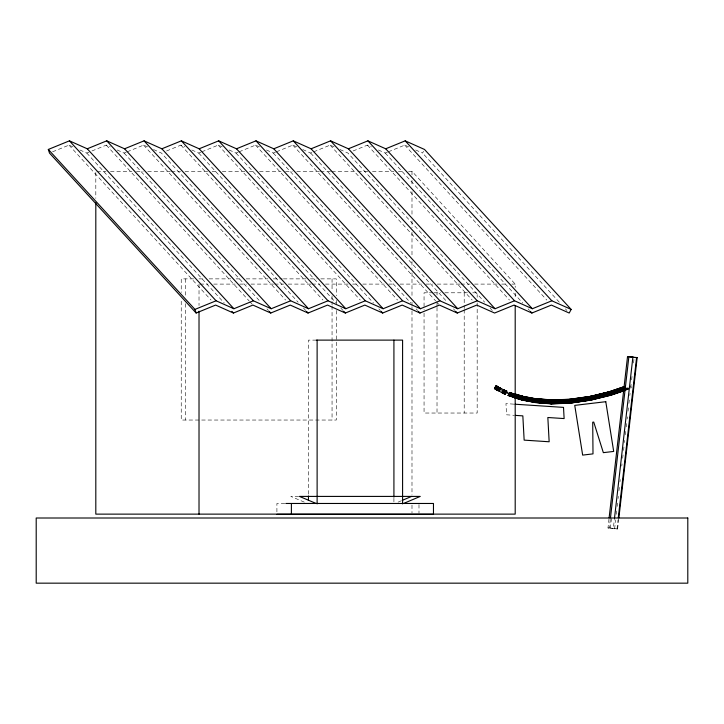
<?xml version="1.0" encoding="UTF-8"?>
<svg xmlns="http://www.w3.org/2000/svg" width="724" height="724" viewBox="0 0 724 724"><rect width="100%" height="100%" fill="white"/><g stroke="black" fill="none" stroke-linecap="round" stroke-linejoin="round"><path stroke-width="0.54" stroke-dasharray="3.62 2.71" d="M496.447 385.539C495.786 390.091 492.293 388.381 496.374 385.494C502.655 388.001 492.076 393.159 498.374 386.77M510.393 396.137L511.922 392.96L511.705 395.331L510.474 396.616L510.393 396.137L514.402 397.313M502.356 393.304C502.8 388.01 505.967 390.851 502.438 393.385L510.655 396.734M618.739 518.999L617.59 529.09L607.97 527.959L608.993 518.99M607.97 527.959L609.309 527.959L610.332 518.99M610.323 528.357L611.608 517.153M617.59 529.09L613.346 528.357L614.368 519.398M614.613 528.864L615.635 519.895M616.269 514.293L616.658 510.936M617.165 506.456L617.554 503.089M618.061 498.61L618.323 496.365M618.957 490.763L619.346 487.406M619.979 481.795L620.242 479.56M621.771 466.111L622.034 463.867M622.667 458.265L623.056 454.907M623.563 450.418L623.952 447.061M624.459 442.581L624.721 440.337M625.355 434.735L625.744 431.368M626.251 426.889L626.64 423.531M627.147 419.042L627.409 416.807M628.043 411.205L628.432 407.838M628.939 403.358L629.328 400.001M629.835 395.512L630.097 393.277M630.731 387.666L631.12 384.308M631.627 379.829L632.016 376.462M633.545 363.014L634.061 358.534M617.029 528.864L618.052 519.895M559.281 302.198L422.572 153.072L423.531 151.262M398.073 502.13L401.187 500.818M52.571 151.814L68.988 145.117L72.943 146.882M79.875 149.977L86.808 153.072L90.907 151.397M91.93 150.981L106.292 145.117L110.256 146.882M117.179 149.977L124.112 153.072L126.166 152.23M127.189 151.814L143.596 145.117L147.56 146.882M166.547 150.981L180.91 145.117L184.864 146.882M191.797 149.977L198.729 153.072L200.774 152.23M201.806 151.814L218.214 145.117L222.178 146.882M229.101 149.977L236.033 153.072L238.087 152.23M239.11 151.814L255.518 145.117L259.482 146.882M266.414 149.977L273.337 153.072L275.392 152.23M276.414 151.814L292.831 145.117L296.786 146.882M302.723 149.533L310.65 153.072L312.696 152.23M313.727 151.814L330.135 145.117L334.099 146.882M353.086 150.981L367.439 145.117L371.403 146.882M378.335 149.977L385.259 153.072L387.313 152.23M388.336 151.814L404.752 145.117L408.707 146.882M510.719 396.725L502.329 393.232M625.961 388.58L628.052 387.829M626.034 388.743L628.088 388.01M626.07 388.878L628.124 388.182M626.097 389.041L628.161 388.2M626.115 389.195L628.233 388.345M626.133 389.34L628.314 388.471M626.133 389.485L628.468 388.707M626.133 389.603L628.541 388.806M626.106 389.82L628.179 389.023M625.753 390.1L629.907 388.716M625.862 390.127L628.07 389.34M496.483 390.2L494.175 388.725M96.935 171.289L105.975 171.289M110.491 171.289L131.949 171.289M136.465 171.289L143.234 171.289M147.75 171.289L170.339 171.289M171.47 171.289L180.502 171.289M185.018 171.289L207.607 171.289M212.123 171.289L217.77 171.289M222.286 171.289L244.866 171.289M249.382 171.289L255.029 171.289M259.545 171.289L281.002 171.289M285.518 171.289L292.297 171.289M296.813 171.289L319.393 171.289M320.524 171.289L330.687 171.289M331.818 171.289L356.661 171.289M357.792 171.289L367.955 171.289M372.471 171.289L393.928 171.289M398.444 171.289L404.092 171.289M408.608 171.289L411.992 171.289L515.198 284.098L515.198 287.482M193.616 278.876L181.235 278.876L181.235 292.424M198.973 278.876L204.874 278.876M209.1 278.876L230.757 278.876M236.114 278.876L242.015 278.876M246.241 278.876L267.898 278.876M273.256 278.876L282.26 278.876M283.383 278.876L306.171 278.876M310.397 278.876L317.148 278.876M320.795 278.876L336.289 278.876L336.289 295.817M200.15 284.098L208.05 284.098M213.698 284.098L235.155 284.098M239.671 284.098L246.45 284.098M250.966 284.098L273.545 284.098M274.677 284.098L283.708 284.098M288.224 284.098L310.813 284.098M311.944 284.098L319.845 284.098M325.492 284.098L348.072 284.098M352.597 284.098L357.113 284.098M362.76 284.098L384.209 284.098M388.725 284.098L394.372 284.098M400.019 284.098L421.477 284.098M425.993 284.098L432.771 284.098M437.287 284.098L459.867 284.098M460.998 284.098L470.03 284.098M474.546 284.098L497.135 284.098M501.651 284.098L507.298 284.098M511.814 284.098L515.198 284.098M432.979 292.795L424.056 292.795L424.056 309.646M434.092 292.795L440.78 292.795M444.826 292.795L468.247 292.795M472.709 292.795L477.17 292.795L477.17 297.283M316.316 340.117L308.451 340.117L308.451 494.863M298.695 496.411L290.795 496.411L304.297 502.13M284.813 503.47L276.912 503.47L276.912 513.235M513.859 404.146L505.958 403.621L506.565 414.807L514.158 415.305M609.309 527.959L613.346 528.357M511.805 392.96L514.14 393.693M514.203 393.847L511.587 393.087L514.221 393.947M511.434 393.25L514.239 394.182M511.28 393.458L514.52 394.299M511.198 393.584L514.366 394.535M511.117 393.72L514.284 394.671M511.035 393.865L514.212 394.824M514.149 394.933L503.153 390.643M510.963 394.028L514.14 394.978M514.112 395.114L502.981 390.951M510.818 394.354L514.067 395.295M510.746 394.535L514.013 395.485M510.701 394.652L513.949 395.666M510.637 394.842L513.913 395.793M510.583 395.033L513.787 395.992L502.673 391.584M513.778 396.146L502.537 391.937M510.492 395.385L513.705 396.354M510.456 395.557L513.678 396.517M510.429 395.711L513.66 396.68M510.411 395.865L514.556 397.069M510.402 396.01L514.483 397.195M510.393 396.263L514.33 397.413M510.402 396.372L514.185 397.576M510.447 396.553L514.502 397.892M503.995 389.765L512.04 393.069M503.85 389.838L512.094 393.213M497.859 386.915L512.121 393.422M503.605 390.046L512.13 393.548M503.515 390.146L512.121 393.675M503.424 390.254L512.112 393.82M503.334 390.372L512.085 393.974M503.243 390.507L512.058 394.127M503.062 390.797L511.986 394.471M511.94 394.652L496.963 388.019M511.877 394.842L503.913 391.584L497.062 387.856M502.809 391.286L511.814 395.033M511.778 395.15L502.755 391.403L494.818 387.023M502.601 391.765L511.633 395.494M511.56 395.657L503.524 392.372L494.619 387.358M502.483 392.109L511.479 395.82M502.429 392.272L511.406 395.965M502.393 392.426L511.325 396.1M502.356 392.571L511.244 396.227M502.329 392.707L511.162 396.336M502.311 392.96L511.09 396.435M502.311 393.06L510.936 396.598M415.639 149.977L422.572 153.072M340.036 149.533L347.954 153.072L484.664 302.198M153.497 149.533L161.416 153.072L298.125 302.198M498.248 386.716L504.194 389.82M498.031 386.788L504.257 389.937M497.949 386.842L503.777 389.892M504.275 390.019L496.012 385.602M504.275 390.218L496.184 385.512M497.768 386.987L504.275 390.336M497.669 387.087L504.257 390.462M497.578 387.186L504.23 390.598M497.469 387.304L504.194 390.743M497.37 387.431L504.157 390.897M497.27 387.566L504.103 391.06M504.049 391.232L495.198 386.453L497.859 388.634M503.985 391.403L496.049 387.023M496.872 388.182L503.777 391.883M496.709 388.462L503.696 392.055M496.628 388.634L503.605 392.218M496.546 388.806L503.433 392.526M503.343 392.67L494.456 387.675M496.411 389.123L503.252 392.797M496.356 389.268L503.162 392.915M496.311 389.403L503.071 393.023M496.275 389.539L502.981 393.123M502.899 393.213L496.239 389.774L502.737 393.34M496.257 390.1L502.664 393.376M495.922 385.675L498.411 387.268M495.831 385.756L498.384 387.385M495.732 385.847L498.347 387.521M495.623 385.946L498.302 387.657M495.524 386.055L498.248 387.811M495.415 386.182L498.184 387.964M495.306 386.308L498.112 388.127M495.089 386.598L497.949 388.462M494.881 386.915L497.795 388.752M494.718 387.186L497.696 388.915M495.578 387.783L497.596 389.069M494.537 387.521L497.388 389.358M494.392 387.829L497.288 389.494M495.144 388.317L497.189 389.621M494.329 387.974L497.089 389.738M494.284 388.109L496.99 389.838M494.211 388.363L496.89 389.937M494.184 388.471L496.718 390.082M494.175 388.571L496.628 390.136M630.749 388.254L631.265 387.729L630.767 385.765M565.39 308.858L566.919 310.524M404.752 145.117L546.81 300.071M385.259 153.072L522.737 303.03M528.086 308.858L529.606 310.524M367.439 145.117L509.497 300.071M490.012 308.026L492.302 310.524M330.135 145.117L472.193 300.071M310.65 153.072L447.36 302.198M453.468 308.858L454.998 310.524M292.831 145.117L435.649 300.903M436.409 301.736L438.708 304.243M273.337 153.072L410.816 303.03M416.164 308.858L417.685 310.524M255.518 145.117L397.576 300.071M236.033 153.072L373.503 303.03M378.851 308.858L380.381 310.524M218.214 145.117L360.271 300.071M198.729 153.072L336.198 303.03M340.778 308.026L343.076 310.524M180.91 145.117L322.967 300.071M303.474 308.026L305.763 310.524M143.596 145.117L285.654 300.071M124.112 153.072L260.821 302.198M266.93 308.858L268.459 310.524M106.292 145.117L249.11 300.903M249.88 301.736L252.169 304.243M86.808 153.072L224.277 303.03M68.988 145.117L211.046 300.071M515.198 293.12L515.198 298.759M477.17 302.904L477.17 413.033L424.056 413.033L424.056 310.768M464.202 292.795L464.202 308.524M464.202 309.646L464.202 413.033M437.015 292.795L437.015 295.039M437.015 302.904L437.015 306.279M437.015 307.401L437.015 413.033M418.988 504.556L418.988 513.235M411.992 171.289L411.992 175.805M411.992 180.312L411.992 185.95M411.992 191.588L411.992 216.404M411.992 220.911L411.992 227.68M411.992 232.196L411.992 257.002M411.992 261.518L411.992 268.278M411.992 272.794L411.992 296.478M411.992 302.116L411.992 305.492M411.992 306.623L411.992 310.008M411.992 311.139L411.992 494.963M411.992 505.108L411.992 512.999M393.919 498.248L393.919 502.764M336.289 300.333L336.289 303.718M336.289 310.496L336.289 420.038L181.235 420.038L181.235 299.202M332.054 278.876L332.054 291.292M332.054 295.817L332.054 300.333M332.054 301.456L332.054 304.849M332.054 305.981L332.054 420.038M199.019 284.098L199.019 305.528M185.462 278.876L185.462 295.817M185.462 303.718L185.462 420.038M95.812 172.421L95.812 198.358"/><path stroke-width="1.09" d="M609.916 394.888C611.735 396.553 610.133 390.2 609.146 392.046L625.129 386.58M610.703 395.069L591.155 399.901C592.522 400.236 591.68 395.847 590.513 396.39M609.119 517.868L623.708 390.127M624.097 386.761L627.545 356.507L637.174 357.638L618.875 517.877M610.468 517.868L628.894 356.507M614.495 518.275L632.921 356.914M618.305 517.66L636.613 357.412M569.707 402.942C571.019 403.521 570.765 399.558 569.607 399.277L590.992 396.29M534.964 399.268C536.484 396.933 536.122 403.63 534.71 402.182L551.616 403.422L570.394 402.806M571.146 309.41L569.209 313.03L551.389 305.076L531.896 313.03L514.085 305.076L494.592 313.03L476.772 305.076L457.287 313.03L439.468 305.076L419.983 313.03L402.164 305.076L382.67 313.03L364.851 305.076L345.366 313.03L327.547 305.076L308.062 313.03L290.243 305.076L270.749 313.03L252.929 305.076L233.445 313.03L215.625 305.076L196.141 313.03L49.494 153.072L48.318 149.452L69.432 140.836L87.251 148.791L233.897 308.741L253.382 300.786L271.201 308.741L290.686 300.786L308.505 308.741L327.999 300.786L345.819 308.741L365.303 300.786L383.123 308.741L402.607 300.786L420.427 308.741L439.921 300.786L457.74 308.741L477.225 300.786L495.044 308.741L514.529 300.786L532.348 308.741L551.842 300.786L571.146 309.41L424.499 149.452L405.196 140.836L385.711 148.791L367.892 140.836L348.407 148.791L330.587 140.836L311.094 148.791L293.274 140.836L273.79 148.791L255.97 140.836L236.486 148.791L218.666 140.836L199.172 148.791L181.353 140.836L161.868 148.791L144.049 140.836L124.564 148.791L106.745 140.836L87.251 148.791M521.171 399.241C521.841 401.711 523.787 395.367 521.959 396.408M610.613 395.295L591.291 400.028M550.955 403.648C552.213 404.01 552.34 399.829 551.073 399.992L569.951 399.367L591.056 396.363L609.825 391.802M591.617 400.01L569.942 403.196M522.022 396.318L535.796 398.879M551.127 399.929L569.824 399.268M535.154 402.526L521.352 399.929M522.158 396.182L535.715 398.725M570.105 403.214L551.163 403.838M402.227 500.375L411.576 496.411M403.621 503.451L420.246 496.411L299.464 496.411L316.08 503.451M48.318 149.452L194.964 309.41L216.078 300.786L233.897 308.741M609.201 391.738L624.912 386.381M609.174 391.829L625.056 386.498M609.137 392.173L625.21 386.679M625.283 386.788C601.798 395.666 576.784 400.408 551.661 400.236M625.364 386.915L610.042 392.137L591.318 396.788L570.222 399.865M625.436 387.05C596.721 397.784 565.598 403.069 535.018 399.132M625.509 387.186C590.639 399.938 551.371 406.092 515.28 394.77M625.59 387.34C590.684 400.101 551.38 406.255 515.262 394.924M625.663 387.503C590.73 400.272 551.389 406.426 515.244 395.087M625.726 387.675C590.766 400.453 551.398 406.607 515.216 395.259M624.776 388.2C590.069 400.779 551.027 406.68 515.171 395.431M624.83 388.381C590.096 400.978 551.018 406.87 515.135 395.612M624.893 388.571C590.123 401.177 551.009 407.069 515.081 395.802M624.948 388.752C590.141 401.377 550.982 407.277 515.026 395.992M624.975 388.878C590.141 401.503 550.964 407.404 514.981 396.109M625.02 389.06C590.151 401.702 550.937 407.594 514.918 396.29M625.047 389.231C590.151 401.883 550.901 407.775 514.855 396.462M625.074 389.394C590.151 402.055 550.864 407.956 514.782 396.625M625.093 389.548C590.141 402.218 550.819 408.119 514.71 396.788M625.102 389.693C590.123 402.381 550.774 408.273 514.637 396.933M625.111 389.829L610.748 394.725L591.019 399.72M610.739 394.852L625.111 389.955M610.133 395.186L625.102 390.073M610.278 395.313L625.056 390.263M610.45 395.376L624.993 390.39M590.549 396.309L609.68 391.648M590.476 396.481L609.753 391.72M591.191 396.544L609.898 391.901M591.092 399.82L610.73 394.969M551.226 403.847L534.973 402.553M591.128 396.444L570.069 399.521L551.57 400.046L535.262 398.743M591.807 399.431C566.702 404.055 540.231 405.187 515.633 397.395M591.789 399.567C566.666 404.191 540.176 405.322 515.56 397.521M591.761 399.684L570.358 402.915L551.516 403.621L534.746 402.282M569.824 403.105L591.698 399.874M570.177 399.738L551.706 400.354L535.081 399.014M551.064 403.784L570.268 403.078M316.316 340.117L402.589 340.117L402.589 503.895M285.826 503.47L433.468 503.47L433.468 514.321L276.912 514.321M514.99 404.218L563.516 407.386L564.123 418.572L547.842 417.504L549.154 441.767L524.149 440.129L522.837 415.875L515.244 415.377M635.183 357.493L637.174 357.638M535.452 398.607L551.407 399.874M535.136 398.915L551.616 400.137M551.779 400.616L535.905 399.358L522.683 396.843L515.289 394.625M534.783 402.372L551.462 403.702M629.907 356.914L633.12 357.285M535.86 399.096L522.638 396.471L515.271 394.263M535.887 399.223L522.674 396.707L515.289 394.372M535.461 402.146L515.334 397.82M521.832 399.775L535.344 402.345L521.271 399.802M514.945 393.901L522.547 396.218M514.737 394.028L522.619 396.372M515.488 397.63L521.968 399.576M514.746 397.766L521.76 399.847L514.664 397.91M405.196 140.836L551.842 300.786M385.711 148.791L532.348 308.741M530.375 311.356L531.896 313.03M367.892 140.836L514.529 300.786M348.407 148.791L495.044 308.741M330.587 140.836L477.225 300.786M311.094 148.791L457.74 308.741M455.758 311.356L457.287 313.03M293.274 140.836L439.921 300.786M273.79 148.791L420.427 308.741M418.454 311.356L419.983 313.03M255.97 140.836L402.607 300.786M236.486 148.791L383.123 308.741M381.141 311.356L382.67 313.03M218.666 140.836L365.303 300.786M199.172 148.791L345.819 308.741M343.837 311.356L345.366 313.03M181.353 140.836L327.999 300.786M161.868 148.791L308.505 308.741M306.533 311.356L308.062 313.03M144.049 140.836L290.686 300.786M124.564 148.791L271.201 308.741M269.219 311.356L270.749 313.03M106.745 140.836L253.382 300.786M231.915 311.356L233.445 313.03M69.432 140.836L216.078 300.786M194.964 309.41L196.141 313.03M515.198 305.528L515.198 514.13L95.812 514.13L95.812 202.874M393.919 340.117L393.919 497.116M317.121 340.117L317.121 503.895M308.451 495.985L308.451 500.51M291.392 503.47L291.392 514.321M199.019 311.166L199.019 514.13M605.789 401.702L574.747 405.377L582.657 455.106L593.001 453.876L592.712 422.201L593.743 422.074L603.345 452.654L613.69 451.432L605.789 401.702M687.8 518.004L36.2 518.004L36.2 583.164L687.8 583.164L687.8 518.004"/></g></svg>
